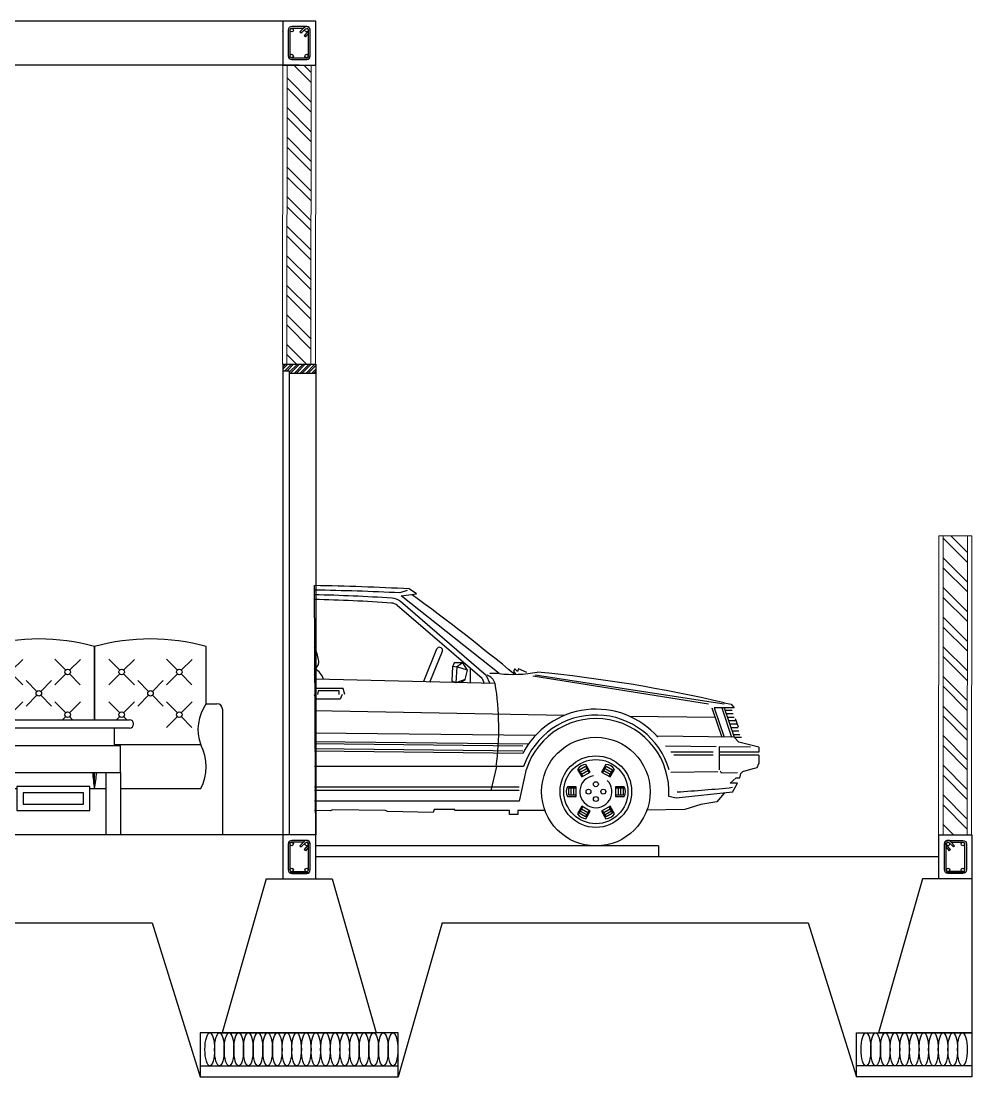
# Model space of a CAD drawing. Header units: millimetres. Extents: x -12161372 to 46643, y -9506984 to 15358.
# Drawn here: x 41571.6 to 42004.1, y 617.9 to 1098 of the extents above; entities that cross this region are included whole.
import ezdxf

# ---------------------------------------------------------------- set-up
doc = ezdxf.new("R2010")
doc.units = ezdxf.units.MM
for name, color, linetype in [('A-Door', 160, 'Continuous'), ('DIEN HOA', 111, 'Continuous'), ('NOITHAT', 21, 'Continuous'), ('sloof', 7, 'Continuous')]:
    doc.layers.add(name, color=color, linetype=linetype)
doc.layers.add('arsiran', color=202, linetype='Continuous', lineweight=0)
doc.layers.add('dinding', color=110, linetype='Continuous', lineweight=9)

# ---------------------------------------------------------------- blocks, each defined once
blk = doc.blocks.new('*U738')
at = {"layer": 'arsiran'}
h = blk.add_hatch(dxfattribs=at)
h.set_pattern_fill('ANSI32', color=256, angle=-0.0579)
h.set_pattern_definition([(44.94213, (-2413.238, -4510.833), (-6.728386, 6.741992), []), (44.94213, (-2408.748, -4510.838), (-6.728386, 6.741992), [])])
h.paths.add_polyline_path([(0.01, 5.5), (-0.01, -5.5), (135.99, -5.64), (136.01, 5.36)])
blk.add_lwpolyline([(-0.01, -5.5), (135.99, -5.64), (136.01, 5.36), (0.01, 5.5)], close=True, dxfattribs=at)
at = {"layer": 'dinding'}
blk.add_lwpolyline([(-0.01, -7.5), (135.99, -7.64), (136.01, 7.36), (0.01, 7.5)], close=True, dxfattribs=at)
blk = doc.blocks.new('A$C33B75820')
at = {"linetype": 'Continuous'}
for p, q in [((7.98, 19.63), (6.65, 20.97)), ((8.35, 19.63), (9.69, 20.96)), ((14.86, 19.63), (13.53, 20.97)), ((15.23, 19.63), (16.57, 20.96)), ((20.87, 19.63), (19.54, 20.97)), ((21.24, 19.63), (22.58, 20.96)), ((27.74, 19.63), (26.41, 20.97)), ((28.12, 19.63), (29.45, 20.96)), ((34.2, 19.63), (32.87, 20.97)), ((34.57, 19.63), (35.91, 20.96)), ((41.08, 19.63), (39.75, 20.97)), ((41.45, 19.63), (42.79, 20.96)), ((47.53, 19.63), (46.2, 20.97)), ((47.91, 19.63), (49.25, 20.96)), ((54.41, 19.63), (53.08, 20.97)), ((54.78, 19.63), (56.12, 20.96)), ((7.98, 19.26), (6.64, 17.93)), ((8.35, 19.26), (9.68, 17.92)), ((14.86, 19.26), (13.52, 17.93)), ((15.23, 19.26), (16.56, 17.92)), ((20.87, 19.26), (19.53, 17.93)), ((21.24, 19.26), (22.57, 17.92)), ((27.74, 19.26), (26.4, 17.93)), ((28.12, 19.26), (29.45, 17.92)), ((34.2, 19.26), (32.86, 17.93)), ((34.57, 19.26), (35.9, 17.92)), ((41.08, 19.26), (39.74, 17.93)), ((41.45, 19.26), (42.78, 17.92)), ((47.53, 19.26), (46.2, 17.93)), ((47.91, 19.26), (49.24, 17.92)), ((54.41, 19.26), (53.07, 17.93)), ((54.78, 19.26), (56.11, 17.92)), ((11.42, 17.09), (10.09, 18.42)), ((11.79, 17.08), (13.13, 18.42)), ((24.31, 17.09), (22.98, 18.42)), ((24.68, 17.08), (26.02, 18.42)), ((37.64, 17.09), (36.31, 18.42)), ((38.01, 17.08), (39.35, 18.42)), ((50.97, 17.09), (49.64, 18.42)), ((51.35, 17.08), (52.68, 18.42)), ((11.42, 16.71), (10.37, 15.67)), ((11.79, 16.71), (12.83, 15.67)), ((24.3, 16.71), (22.97, 15.38)), ((24.68, 16.71), (26.01, 15.37)), ((37.64, 16.71), (36.3, 15.38)), ((38.01, 16.71), (39.34, 15.37)), ((50.97, 16.71), (49.63, 15.38)), ((51.34, 16.71), (52.67, 15.37)), ((6.86, 15.67), (6.65, 15.88)), ((9.49, 15.67), (9.69, 15.87)), ((13.73, 15.67), (13.53, 15.88)), ((15.23, 14.54), (16.57, 15.87)), ((20.87, 14.54), (19.54, 15.88)), ((21.24, 14.54), (22.58, 15.87)), ((27.74, 14.54), (26.41, 15.88)), ((28.12, 14.54), (29.45, 15.87)), ((34.2, 14.54), (32.87, 15.88)), ((34.57, 14.54), (35.91, 15.87)), ((41.08, 14.54), (39.75, 15.88)), ((41.45, 14.54), (42.79, 15.87)), ((47.53, 14.54), (46.2, 15.88)), ((47.91, 14.54), (49.25, 15.87)), ((54.41, 14.54), (53.08, 15.88)), ((54.78, 14.54), (56.12, 15.87)), ((15.23, 14.16), (16.56, 12.83)), ((20.87, 14.17), (19.53, 12.83)), ((21.24, 14.16), (22.57, 12.83)), ((27.74, 14.17), (26.4, 12.83)), ((28.12, 14.16), (29.45, 12.83)), ((34.2, 14.17), (33.78, 13.75)), ((34.57, 14.16), (34.99, 13.75)), ((41.08, 14.17), (40.65, 13.75)), ((41.45, 14.16), (41.86, 13.75)), ((47.53, 14.17), (47.11, 13.75)), ((47.91, 14.16), (48.32, 13.75)), ((54.41, 14.17), (53.07, 12.83)), ((54.78, 14.16), (56.11, 12.83)), ((32.19, 10.62), (32.19, 12.75)), ((46.88, 10.62), (46.88, 12.75)), ((32.19, 10.74), (14.83, 10.74)), ((57.16, 10.74), (46.88, 10.74)), ((31.46, 7.46), (31.46, 0)), ((33.23, 7.46), (33.23, 0)), ((45.82, 7.46), (45.82, 0)), ((47.59, 7.46), (47.59, 0)), ((31.46, 5.52), (14.83, 5.52)), ((35.21, 5.52), (33.23, 5.52)), ((45.82, 5.52), (43.92, 5.52)), ((57.16, 5.52), (47.59, 5.52)), ((59.75, 0), (0, 0))]:
    blk.add_line(p, q, dxfattribs=at)
for points in [[(0, 22.02), (0, 10.74)], [(5.03, 15.67), (5.03, 22.24)], [(5.03, 22.02), (5.03, 15.67)], [(17.82, 22.5), (17.82, 10.74)], [(17.82, 15.67), (17.82, 22.5)], [(31.15, 13.75), (31.15, 22.5)], [(31.15, 22.5), (31.15, 13.75)], [(44.48, 22.5), (44.48, 13.75)], [(44.48, 13.75), (44.48, 22.5)], [(57.82, 15.67), (57.82, 22.5)], [(14.17, 15.67), (0.65, 15.67)], [(57.82, 15.67), (59.1, 15.67)], [(0, 15.02), (0, 0)], [(59.75, 15.02), (59.75, 0)], [(30.42, 13.75), (48.64, 13.75)], [(48.64, 12.75), (30.42, 12.75)], [(31.15, 12.75), (31.15, 5.52)], [(31.15, 11.34), (31.15, 12.75)], [(44.48, 5.52), (44.48, 7.46)], [(14.83, 5.52), (14.83, 0)], [(17.76, 5.52), (17.76, 0)]]:
    blk.add_lwpolyline(points, dxfattribs=at)
for points in [[(47.59, 10.62), (31.46, 10.62), (31.46, 7.46), (47.59, 7.46)], [(43.92, 5.78), (35.21, 5.78), (35.21, 2.92), (43.92, 2.92)], [(43.17, 5.03), (35.96, 5.03), (35.96, 3.67), (43.17, 3.67)]]:
    blk.add_lwpolyline(points, close=True, dxfattribs=at)
for centre in [(8.17, 19.45), (15.04, 19.45), (21.05, 19.45), (27.93, 19.45), (34.39, 19.45), (41.26, 19.45), (47.72, 19.45), (54.6, 19.45), (11.61, 16.9), (24.49, 16.9), (37.82, 16.9), (51.16, 16.9), (21.05, 14.35), (27.93, 14.35), (34.39, 14.35), (41.26, 14.35), (47.72, 14.35), (54.6, 14.35)]:
    blk.add_circle(centre, 0.329, dxfattribs=at)
for centre, radius, start, end in [((2.64, 19.3), 3.79, 50.9482, 134.0916), ((11.81, 3.46), 19.97, 72.4799, 109.8361), ((24.48, -2.18), 25.57, 74.8848, 105.1152), ((37.82, -2.18), 25.57, 74.8848, 105.1152), ((51.15, -2.18), 25.57, 74.8848, 105.1152), ((0.65, 15.02), 0.649, 90, 180), ((9.89, 12.6), 5.27, 339.4557, 35.6805), ((62.1, 12.6), 5.27, 144.3195, 200.5443), ((59.1, 15.02), 0.649, 0, 90), ((15.04, 14.35), 0.329, 255.748, 141.8827), ((30.42, 13.25), 0.5, 90, 270), ((48.64, 13.25), 0.5, 270, 90), ((8.54, 8.28), 6.76, 338.6432, 21.4006), ((31.6, 8.13), 14.08, 169.3119, 190.6881), ((3.93, 8.13), 14.08, 349.3119, 10.6881), ((44.99, 8.13), 14.08, 169.3119, 190.6881), ((17.31, 8.13), 14.08, 349.3119, 10.6881), ((52.3, 8.14), 5.52, 331.7486, 28.2101), ((58.32, 8.13), 14.08, 182.7221, 190.6881), ((30.65, 8.13), 14.08, 349.3119, 357.2779)]:
    blk.add_arc(centre, radius, start, end, dxfattribs=at)
blk = doc.blocks.new('A$C13FA2CF9')
at = {"ltscale": 10}
for p, q in [((1234, 0), (1229.9, 843.6)), ((2142.4, 0), (1234, 0))]:
    blk.add_line(p, q, dxfattribs=at)
at = {"layer": 'DIEN HOA'}
for p, q in [((1530.5, 827.3), (1506.9, 820.1)), ((1584.1, 534.1), (1626.8, 638.7)), ((1604, 531.1), (1644.9, 631.3)), ((1640.5, 641.7), (1637.2, 643)), ((1676.8, 534.4), (1678.4, 582.4)), ((1683.2, 593.6), (1678.4, 582.4)), ((1678.4, 582.4), (1691.2, 580.8)), ((1711.6, 593.6), (1683.2, 593.6)), ((1711.6, 593.6), (1691.2, 580.8)), ((1726.4, 569.6), (1711.6, 593.6)), ((1691.2, 580.8), (1688, 528)), ((1726.4, 569.6), (1691.2, 580.8)), ((1718.4, 539.2), (1726.4, 569.6)), ((1735, 575.3), (1735, 527.9)), ((1880, 574.4), (1875.2, 566.4)), ((1875.2, 566.4), (1881.6, 556.8)), ((1888, 564.8), (1880, 574.4)), ((1891.2, 574.4), (1888, 564.8)), ((1918.4, 561.6), (1891.2, 574.4)), ((2558.4, 459.2), (1945.6, 553.6)), ((1688, 528), (1676.8, 534.4)), ((1718.4, 539.2), (1688, 528.1)), ((1704, 529.6), (1718.4, 539.2)), ((1235.2, 475.2), (1230.4, 489.6)), ((1323.2, 510.4), (1233.6, 510.4)), ((1241.6, 502.4), (1240, 491.2)), ((1310.4, 502.4), (1241.6, 502.4)), ((1310.4, 491.2), (1310.4, 502.4)), ((1320, 491.2), (1313.6, 475.2)), ((1328, 491.2), (1323.2, 510.4)), ((1313.6, 475.2), (1235.2, 475.2)), ((2518.4, 448), (2550.4, 352)), ((2550.4, 448), (2582.4, 352)), ((2039, 422.4), (1229.9, 437.5)), ((2529, 416.2), (2252, 419.7)), ((2564.8, 428.8), (2587.2, 428.8)), ((2571.2, 406.4), (2593.6, 406.4)), ((2580.8, 384), (2603.2, 384)), ((1946.7, 358), (1229.9, 365.9)), ((2590.4, 352), (2342.4, 355.2)), ((2587.2, 361.6), (2609.6, 361.6)), ((1923.6, 329.5), (1229.9, 337.1)), ((1905.6, 323.3), (1229.9, 330.7)), ((2532.8, 321.3), (2368, 323.2)), ((2643.2, 320), (2542.4, 321.2)), ((2542.4, 321.2), (2542.4, 246.4)), ((1905.3, 299.3), (1229.9, 306.7)), ((2523.2, 294.4), (2395.2, 294.4)), ((2670.4, 294.4), (2542.4, 294.4)), ((1907.9, 257.6), (1229.9, 257.6)), ((2082.5, 247.7), (2096.5, 223.4)), ((2088, 246.2), (2108.8, 258.2)), ((2100, 225.4), (2088, 246.2)), ((2092, 239.3), (2112.8, 251.3)), ((2096, 232.4), (2116.8, 244.4)), ((2108.8, 258.2), (2120.8, 237.4)), ((2124.3, 239.4), (2110.3, 263.7)), ((2174.5, 263.7), (2160.5, 239.4)), ((2164, 237.4), (2176, 258.2)), ((2168, 244.4), (2188.8, 232.4)), ((2172, 251.3), (2192.8, 239.3)), ((2176, 258.2), (2196.8, 246.2)), ((2196.8, 246.2), (2184.8, 225.4)), ((2188.3, 223.4), (2202.3, 247.7)), ((2537.6, 240), (2385.6, 238.4)), ((2545.6, 243.2), (2548.8, 236.8)), ((2096.5, 223.4), (2124.3, 239.4)), ((2160.5, 239.4), (2188.3, 223.4)), ((2548.8, 236.8), (2601.6, 238.4)), ((1893.2, 190.4), (1229.9, 190.4)), ((1893.2, 179.2), (1229.9, 179.2)), ((2078.4, 192), (2050.4, 192)), ((2054.4, 164), (2054.4, 188)), ((2054.4, 188), (2078.4, 188)), ((2062.4, 164), (2062.4, 188)), ((2070.4, 164), (2070.4, 188)), ((2078.4, 160), (2078.4, 192)), ((2206.4, 192), (2206.4, 160)), ((2234.4, 192), (2206.4, 192)), ((2206.4, 188), (2230.4, 188)), ((2214.4, 188), (2214.4, 164)), ((2222.4, 188), (2222.4, 164)), ((2230.4, 188), (2230.4, 164)), ((2050.4, 160), (2078.4, 160)), ((2078.4, 164), (2054.4, 164)), ((2230.4, 164), (2206.4, 164)), ((2206.4, 160), (2234.4, 160)), ((2096.5, 128.6), (2082.5, 104.3)), ((2088, 105.8), (2100, 126.6)), ((2108.8, 93.8), (2088, 105.8)), ((2112.8, 100.7), (2092, 112.7)), ((2116.8, 107.6), (2096, 119.6)), ((2124.3, 112.6), (2096.5, 128.6)), ((2120.8, 114.6), (2108.8, 93.8)), ((2110.3, 88.3), (2124.3, 112.6)), ((2188.3, 128.6), (2160.5, 112.6)), ((2160.5, 112.6), (2174.5, 88.3)), ((2176, 93.8), (2164, 114.6)), ((2188.8, 119.6), (2168, 107.6)), ((2192.8, 112.7), (2172, 100.7)), ((2196.8, 105.8), (2176, 93.8)), ((2184.8, 126.6), (2196.8, 105.8)), ((2202.3, 104.3), (2188.3, 128.6))]:
    blk.add_line(p, q, dxfattribs=at)
at = {"layer": 'DIEN HOA', "linetype": 'ByBlock'}
for p, q in [((1560.4, 816.8), (1537.4, 832.9)), ((1786.2, 552.3), (1508.9, 791.9)), ((1511.6, 810.7), (1560.4, 816.8)), ((1828.8, 558.4), (1511.6, 810.7)), ((1773.3, 542.2), (1498.6, 779.6)), ((1234.9, 540.1), (1229.9, 556.2)), ((1786.2, 552.3), (1798.4, 526.4)), ((1828.8, 558.4), (1798.4, 558.4)), ((2507.2, 459.2), (1937.6, 550.4)), ((1815.4, 526), (1234.9, 540.1)), ((1773.3, 542.2), (1780.5, 526.9)), ((2526.4, 448), (2558.4, 352)), ((2590.4, 448), (2526.4, 448)), ((2558.4, 464), (2580.8, 459.2)), ((2558.4, 448), (2590.4, 352)), ((2580.8, 459.2), (2590.4, 448)), ((2561.6, 440), (2584, 440)), ((2568, 417.6), (2590.4, 417.6)), ((2594.5, 412.6), (2603.9, 386.4)), ((2576, 395.2), (2598.4, 395.2)), ((2584, 372.8), (2606.4, 372.8)), ((2606.4, 336), (2590.4, 352)), ((2592, 352), (2614.4, 352)), ((1905.4, 307.3), (1229.9, 314.7)), ((2670.4, 320), (2606.4, 336)), ((2670.4, 320), (2670.4, 304)), ((2513.6, 304), (2385.6, 304)), ((2523.2, 304), (2395.2, 304)), ((2670.4, 304), (2542.4, 304)), ((2670.4, 294.4), (2670.4, 267.2)), ((1820, 257.6), (1801.6, 179.2)), ((1916.9, 248.4), (1893.2, 145.6)), ((2612.8, 235.2), (2619.2, 241.6)), ((2619.2, 241.6), (2652.8, 251.2)), ((2652.8, 251.2), (2665.6, 254.4)), ((2665.6, 254.4), (2670.4, 267.2)), ((2577.6, 203.2), (2596.8, 220.8)), ((2596.8, 220.8), (2609.6, 220.8)), ((2609.6, 220.8), (2612.8, 235.2)), ((2585.6, 174.4), (2403.2, 155.2)), ((2558.4, 171.2), (2534.4, 142.4)), ((2601.6, 203.2), (2577.6, 203.2)), ((2585.6, 174.4), (2601.6, 203.2)), ((1893.2, 145.6), (1229.9, 145.6)), ((2403.2, 155.2), (2378.7, 159.9)), ((2534.4, 142.4), (2483.2, 134.4)), ((1281.6, 113.6), (1229.9, 114.9)), ((1288, 116.8), (1281.6, 113.6)), ((1460.8, 114.4), (1288, 116.8)), ((1467.2, 111.2), (1460.8, 114.4)), ((1614.4, 108), (1467.2, 111.2)), ((1617.6, 117.6), (1614.4, 108)), ((1684.8, 117.6), (1617.6, 117.6)), ((1684.8, 114.4), (1684.8, 117.6)), ((1862.4, 114.4), (1684.8, 114.4)), ((1862.4, 101.6), (1862.4, 114.4)), ((1977.5, 114.4), (1889.6, 114.4)), ((1889.6, 114.4), (1889.6, 101.6)), ((2430.4, 118.4), (2306.4, 116)), ((2483.2, 134.4), (2430.4, 118.4)), ((1889.6, 101.6), (1862.4, 101.6))]:
    blk.add_line(p, q, dxfattribs=at)
for radius in [176, 104]:
    blk.add_circle((2142.4, 176), radius, dxfattribs=at)
at = {"layer": 'DIEN HOA'}
for centre, radius in [((2142.4, 176), 116), ((2142.4, 200), 8), ((2118.4, 176), 8), ((2166.4, 176), 8), ((2142.4, 152), 8)]:
    blk.add_circle(centre, radius, dxfattribs=at)
at = {"layer": 'DIEN HOA', "linetype": 'ByBlock'}
for centre, radius, start, end in [((1092, -7528.9), 8373.6, 86.95068, 89.05671), ((1033.6, -6457.3), 7274, 86.47005, 88.45376), ((1081.9, -4973.7), 5774.4, 86.04357, 88.53176), ((1478.1, 755.1), 32, 50.1364, 86.0046), ((1478.1, 755.1), 48, 50.1364, 86.0046), ((-2861.2, -5209), 7463.6, 50.56179, 53.80272), ((1773.9, 512.4), 44.3, 18.3463, 68.1823), ((1874.1, 978.7), 422.8, 263.8466, 280.6157), ((1513.6, -4019.4), 4603.5, 76.8827, 84.536), ((910.6, 381.2), 917, 352.2532, 9.1109), ((2142.4, 176), 267.2, 41.1914, 152.5128), ((2142.4, 176), 236.8, 356.1028, 162.194), ((2142.4, 176), 52, 98.1913, 44.6432)]:
    blk.add_arc(centre, radius, start, end, dxfattribs=at)
at = {"layer": 'DIEN HOA'}
for centre, radius, start, end in [((1092.1, -7788.2), 8618.3, 87.2412, 89.08396), ((1140.9, 590.3), 103.1, 7.1981, 30.3789), ((1634.2, 635.6), 8, 67.7824, 157.7824), ((1637.5, 634.3), 8, 337.7824, 67.7824), ((1217.8, 596.6), 26.3, 294.8483, 14.4594), ((1197.1, 518.4), 66, 19.8751, 58.1068), ((2142.4, 176), 248.3, 16.4741, 160.8103), ((2111.4, 229.7), 34, 91.9275, 148.0725), ((2173.4, 229.7), 34, 31.9275, 88.0725), ((2080.4, 176), 34, 151.9275, 208.0725), ((2204.4, 176), 34, 331.9275, 28.0725), ((2147.8, 4413.5), 4246.2, 273.4794, 275.916), ((2111.4, 122.3), 34, 211.9275, 268.0725), ((2173.4, 122.3), 34, 271.9275, 328.0725)]:
    blk.add_arc(centre, radius, start, end, dxfattribs=at)

msp = doc.modelspace()

# ---------------------------------------------------------------- hatches: boundary and pattern name
at = {"layer": 'A-Door'}
h = msp.add_hatch(dxfattribs=at)
h.set_pattern_fill('STEEL', color=256, scale=15, style=0)
h.set_pattern_definition([(45, (36838.7683, -2093.1413), (-1.3258252, 1.3258252), []), (45, (36838.7683, -2092.2038), (-1.3258252, 1.3258252), [])])
h.paths.add_polyline_path([(41690.582, 941.944), (41690.582, 938.944), (41693.582, 938.944), (41693.582, 937.944), (41705.582, 937.944), (41705.582, 941.944)])

# ---------------------------------------------------------------- linework, layer by layer
for p, q in [((41690.582, 941.944), (41690.582, 727.944)), ((41690.582, 941.944), (41705.582, 941.944)), ((41705.582, 941.944), (41705.582, 727.944)), ((41690.582, 938.944), (41693.582, 938.944)), ((41693.582, 938.944), (41693.582, 727.944)), ((41693.582, 937.944), (41705.582, 937.944))]:
    msp.add_line(p, q, dxfattribs=at)
at = {"layer": 'sloof', "ltscale": 10}
for p, q in [((41705.582, 1097.944), (41004.082, 1097.944)), ((41700.065, 1094.696), (41698.43, 1093.054)), ((41690.476, 1093.217), (41690.582, 1093.323)), ((41690.688, 1093.217), (41690.582, 1093.323)), ((41698.43, 1093.054), (41698.997, 1092.49)), ((41698.532, 1092.952), (41699.457, 1092.952)), ((41700.896, 1094.396), (41698.997, 1092.49)), ((41702.071, 1093.311), (41700.32, 1091.267)), ((41700.927, 1090.747), (41700.32, 1091.267)), ((41702.29, 1092.337), (41700.927, 1090.747)), ((41698.082, 1077.944), (41004.082, 1077.944)), ((41705.582, 727.944), (41004.082, 727.944)), ((41989.089, 727.944), (42004.082, 727.944)), ((41690.582, 724.565), (41690.493, 724.589)), ((41700.065, 724.688), (41698.43, 723.047)), ((41698.43, 723.047), (41698.997, 722.482)), ((41700.896, 724.389), (41698.997, 722.482)), ((41702.071, 723.303), (41700.32, 721.26)), ((41700.927, 720.739), (41700.32, 721.26)), ((41702.29, 722.329), (41700.927, 720.739)), ((41861.588, 722.944), (41705.582, 722.944)), ((41861.588, 722.944), (41861.588, 717.944)), ((41992.378, 722.329), (41993.741, 720.739)), ((41992.597, 723.303), (41994.348, 721.26)), ((41993.741, 720.739), (41994.348, 721.26)), ((41993.772, 724.389), (41995.671, 722.482)), ((41994.603, 724.688), (41996.238, 723.047)), ((41996.238, 723.047), (41995.671, 722.482)), ((41989.086, 717.944), (41705.582, 717.944)), ((41693.536, 710.944), (41702.644, 710.944)), ((42001.132, 710.944), (41992.024, 710.944)), ((41683.082, 707.944), (41663.082, 637.944)), ((41683.082, 707.944), (41713.082, 707.944)), ((41713.082, 707.944), (41733.082, 637.944)), ((41981.586, 707.944), (41961.586, 637.944)), ((42004.086, 707.944), (41981.586, 707.944)), ((42004.086, 707.944), (42004.086, 617.944)), ((41469.082, 687.944), (41631.13, 687.944)), ((41631.13, 687.944), (41653.082, 617.944)), ((41763.082, 687.944), (41743.082, 617.944)), ((41763.082, 687.944), (41929.634, 687.944)), ((41929.634, 687.944), (41951.586, 617.944)), ((41743.082, 637.944), (41653.082, 637.944)), ((41653.082, 637.944), (41653.082, 617.944)), ((41663.082, 637.944), (41733.082, 637.944)), ((41743.082, 617.944), (41743.082, 637.944)), ((41951.586, 617.944), (41951.586, 637.944)), ((41951.586, 637.944), (42004.086, 637.944)), ((42004.086, 637.944), (41961.586, 637.944)), ((41653.082, 622.944), (41743.082, 622.944)), ((42004.086, 622.944), (41951.586, 622.944)), ((41653.082, 617.944), (41743.082, 617.944)), ((42004.086, 617.944), (41951.586, 617.944))]:
    msp.add_line(p, q, dxfattribs=at)
for points in [[(41692.082, 1097.952), (41690.582, 1097.952), (41690.582, 1077.952), (41705.582, 1077.952), (41705.582, 1097.952), (41704.082, 1097.952)], [(41690.582, 727.944), (41690.582, 707.944), (41705.582, 707.944), (41705.582, 727.944)], [(42002.586, 727.944), (42004.086, 727.944), (42004.086, 707.944), (41989.086, 707.944), (41989.086, 727.944), (42004.086, 727.944)]]:
    msp.add_lwpolyline(points, dxfattribs=at)
for points in [[(41701.49, 1095.46), (41694.69, 1095.46, 0.4142136), (41693.09, 1093.86), (41693.09, 1082.06, 0.4142136), (41694.69, 1080.46), (41701.49, 1080.46, 0.4142136), (41703.09, 1082.06), (41703.09, 1093.86, 0.4142136)], [(41701.49, 725.453), (41694.69, 725.453, 0.4142136), (41693.09, 723.853), (41693.09, 712.053, 0.4142136), (41694.69, 710.453), (41701.49, 710.453, 0.4142136), (41703.09, 712.053), (41703.09, 723.853, 0.4142136)], [(41993.178, 725.453), (41999.978, 725.453, -0.4142136), (42001.578, 723.853), (42001.578, 712.053, -0.4142136), (41999.978, 710.453), (41993.178, 710.453, -0.4142136), (41991.578, 712.053), (41991.578, 723.853, -0.4142136)]]:
    msp.add_lwpolyline(points, format="xyb", close=True, dxfattribs=at)
for points in [[(41700.029, 1094.66), (41694.69, 1094.66, 0.4142136), (41693.89, 1093.86), (41693.89, 1082.06, 0.4142136), (41694.69, 1081.26), (41701.49, 1081.26, 0.4142136), (41702.29, 1082.06), (41702.29, 1093.86, 0.4142136), (41701.49, 1094.66)], [(41700.029, 724.653), (41694.69, 724.653, 0.4142136), (41693.89, 723.853), (41693.89, 712.053, 0.4142136), (41694.69, 711.253), (41701.49, 711.253)], [(41702.056, 711.487, 0.1989124), (41702.29, 712.053), (41702.29, 723.853, 0.4142136), (41701.49, 724.653)], [(41994.638, 724.653), (41999.978, 724.653, -0.4142136), (42000.778, 723.853), (42000.778, 712.053, -0.4142136), (41999.978, 711.253), (41993.178, 711.253, -0.4142136), (41992.378, 712.053), (41992.378, 723.853, -0.4142136), (41993.178, 724.653)]]:
    msp.add_lwpolyline(points, format="xyb", dxfattribs=at)
for centre in [(41694.682, 1093.852), (41701.482, 1093.852), (41701.482, 1093.852), (41694.682, 1082.052), (41701.482, 1082.052), (41694.682, 723.844), (41701.482, 723.844), (41701.482, 723.844), (41993.186, 723.844), (41993.186, 723.844), (41999.986, 723.844), (41694.682, 712.044), (41701.482, 712.044), (41993.186, 712.044), (41999.986, 712.044)]:
    msp.add_circle(centre, 0.8, dxfattribs=at)
for centre, start, end in [((41701.459, 1093.806), 350.61438, 147.43804), ((41701.459, 723.799), 350.61438, 147.43804), ((41993.209, 723.799), 32.56196, 189.38562)]:
    msp.add_arc(centre, 1.653, start, end, dxfattribs=at)
for centre in [(41657.399, 630.442), (41661.786, 630.442), (41666.172, 630.442), (41670.559, 630.442), (41674.945, 630.442), (41679.332, 630.442), (41683.719, 630.442), (41688.105, 630.442), (41692.492, 630.442), (41696.878, 630.442), (41701.265, 630.442), (41705.652, 630.442), (41710.038, 630.442), (41714.425, 630.442), (41718.812, 630.442), (41723.198, 630.442), (41727.585, 630.442), (41731.971, 630.442), (41736.358, 630.442), (41740.745, 630.442), (41955.903, 630.442), (41960.289, 630.442), (41964.676, 630.442), (41969.063, 630.442), (41973.449, 630.442), (41977.836, 630.442), (41982.222, 630.442), (41986.609, 630.442), (41990.996, 630.442), (41995.382, 630.442), (41999.769, 630.442)]:
    msp.add_ellipse(centre, major_axis=(0, -7.502), ratio=0.2923607, dxfattribs=at)

# ---------------------------------------------------------------- block references
at = {"layer": 'DIEN HOA', "xscale": 0.140308428020592, "yscale": 0.140308428020592, "zscale": 0.140308428020592}
msp.add_blockref('A$C13FA2CF9', (41532.442, 722.944), dxfattribs=at)
at = {"layer": 'dinding', "rotation": 270}
for p in [(41698.082, 1077.944), (41996.586, 863.944)]:
    msp.add_blockref('*U738', p, dxfattribs=at)
at = {"layer": 'NOITHAT', "xscale": 3.808793641723979, "yscale": 3.808793641723979, "zscale": 3.808793641723979}
msp.add_blockref('A$C33B75820', (41435.584, 727.944), dxfattribs=at)

doc.saveas('drawing.dxf')
